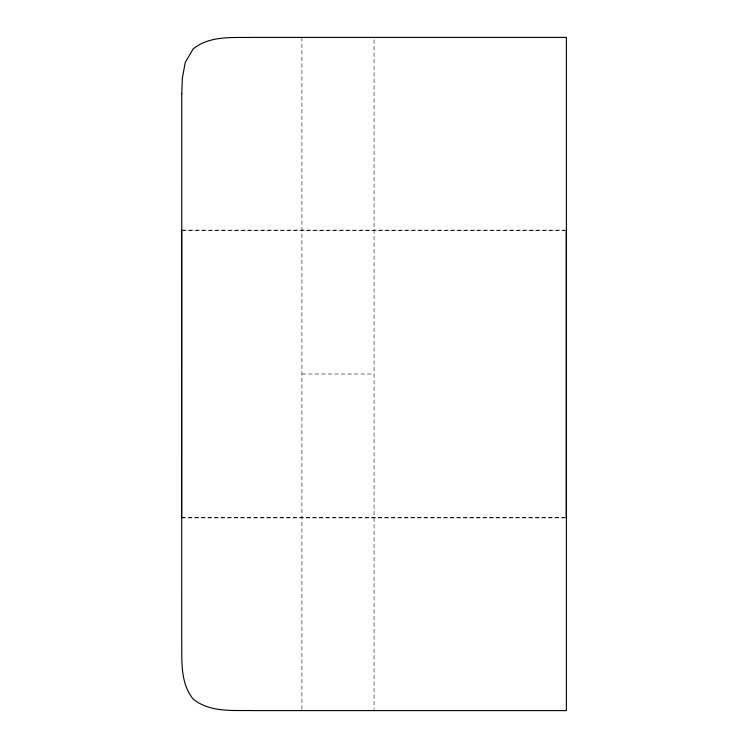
<?xml version="1.0" encoding="UTF-8"?>
<svg xmlns="http://www.w3.org/2000/svg" width="748" height="748" viewBox="0 0 748 748"><rect width="100%" height="100%" fill="white"/><g stroke="black" fill="none" stroke-linecap="round" stroke-linejoin="round"><path stroke-width="0.56" stroke-dasharray="3.74 2.81" d="M182.764 230.122L565.114 230.122M181.717 230.431L565.189 230.431M301.93 374L374.065 374M181.717 517.569L565.189 517.569M181.596 517.878L565.114 517.878M374.065 39.738L374.065 709.431M301.93 37.4L301.93 709.431"/><path stroke-width="1.12" d="M566.283 230.122L566.283 517.878M181.596 230.122L181.596 517.878M181.764 93.715L181.717 638.474C182.194 659.016 179.455 681.98 193.19 699.128C210.338 712.863 233.301 710.123 253.843 710.6L566.404 710.6L566.404 37.4L253.843 37.4C233.301 37.877 210.338 35.137 193.19 48.872L185.261 62.383L182.39 77.914L181.764 93.715"/></g></svg>
